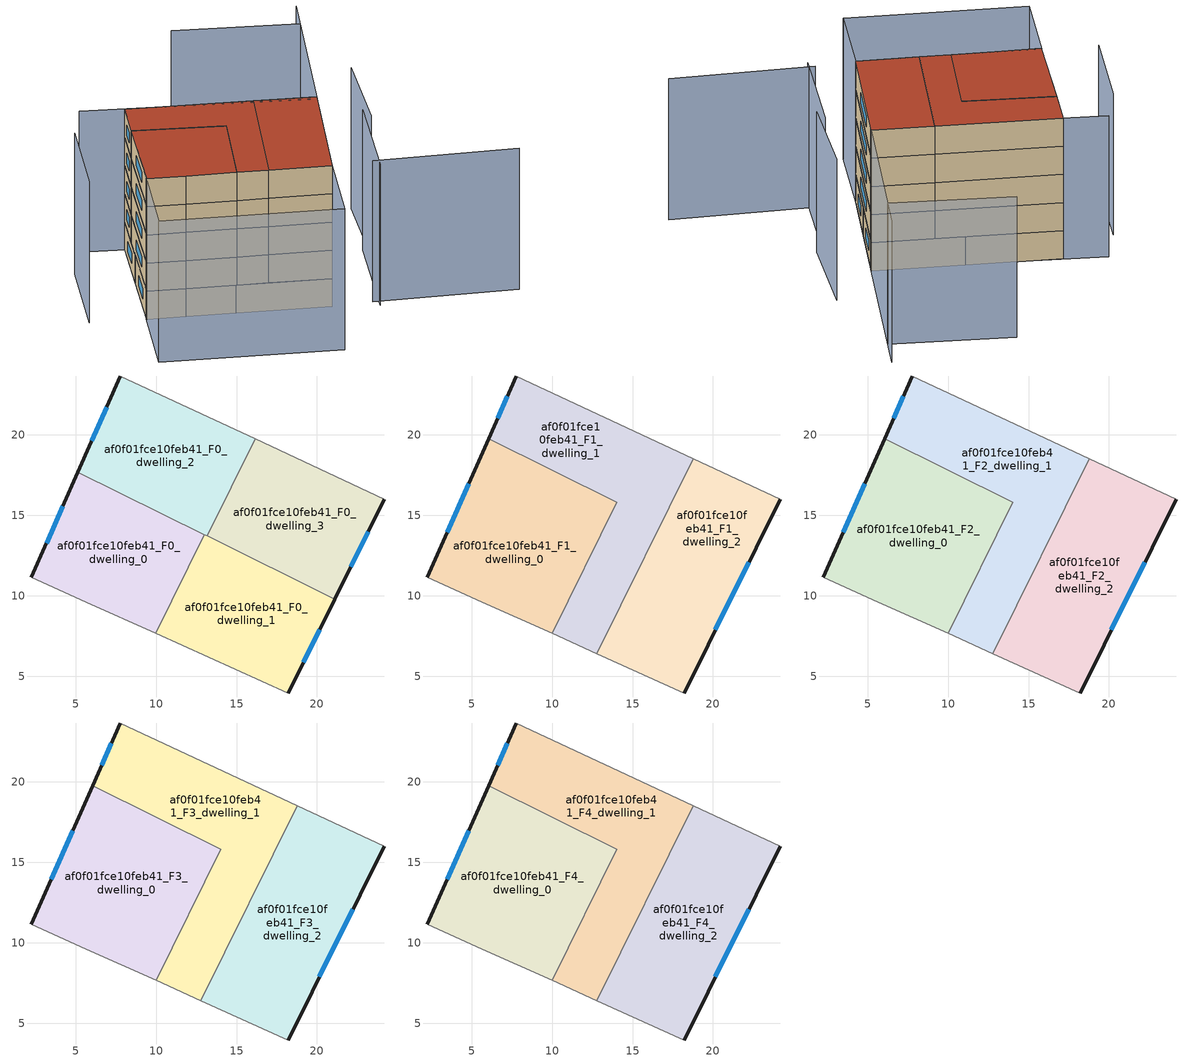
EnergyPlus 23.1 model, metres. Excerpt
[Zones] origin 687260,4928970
af0f01fce10feb41_F0_dwelling_0
 floor ground (EU_floor_Construction): 13.01,13.81 9.97,7.67 5.65,9.62 2.25,11.16 5.15,17.7 z0
 wall outside (EU_wall_Construction): 5.15,17.7 2.25,11.16 z0:3
 wall to af0f01fce10feb41_F0_dwelling_1 (EU_wall_Construction): 9.97,7.67 13.01,13.81 z0:3
 wall adiabatic (EU_wall_Construction): 2.25,11.16 5.65,9.62 9.97,7.67 z0:3
 wall to af0f01fce10feb41_F0_dwelling_2 (EU_wall_Construction): 13.01,13.81 5.15,17.7 z0:3
 window (EU_Window_Construction): 4.2,15.57 3.19,13.28 z0.98:2.02
af0f01fce10feb41_F0_dwelling_1
 floor ground (EU_floor_Construction): 21.1,9.8 18.22,3.96 9.97,7.67 13.01,13.81 z0
 wall outside (EU_wall_Construction): 18.22,3.96 21.1,9.8 z0:3
 wall adiabatic (EU_wall_Construction): 9.97,7.67 18.22,3.96 z0:3
 wall to af0f01fce10feb41_F0_dwelling_3 (EU_wall_Construction): 21.1,9.8 13.18,13.72 z0:3
 wall to af0f01fce10feb41_F0_dwelling_2 (EU_wall_Construction): 13.18,13.72 13.01,13.81 z0:3
 window (EU_Window_Construction): 19.16,5.86 20.17,7.9 z0.98:2.02
af0f01fce10feb41_F0_dwelling_2
 floor ground (EU_floor_Construction): 16.17,19.75 13.18,13.72 5.15,17.7 7.78,23.66 z0
 wall outside (EU_wall_Construction): 7.78,23.66 5.15,17.7 z0:3
 wall adiabatic (EU_wall_Construction): 16.17,19.75 7.78,23.66 z0:3
 wall to af0f01fce10feb41_F0_dwelling_3 (EU_wall_Construction): 13.18,13.72 16.17,19.75 z0:3
 window (EU_Window_Construction): 6.93,21.72 6,19.64 z0.98:2.02
af0f01fce10feb41_F0_dwelling_3
 floor ground (EU_floor_Construction): 24.17,16.01 21.1,9.8 13.18,13.72 16.17,19.75 z0
 wall outside (EU_wall_Construction): 21.1,9.8 24.17,16.01 z0:3
 wall adiabatic (EU_wall_Construction): 24.17,16.01 16.17,19.75 z0:3
 window (EU_Window_Construction): 22.1,11.82 23.17,13.99 z0.98:2.02
af0f01fce10feb41_F1_dwelling_0
 floor to af0f01fce10feb41_F0_dwelling_0 (EU_floor_Construction): 13.01,13.81 9.97,7.67 5.65,9.62 2.25,11.16 5.15,17.7 z3
 floor to af0f01fce10feb41_F0_dwelling_2 (EU_floor_Construction): 14.03,15.82 13.03,13.8 5.15,17.7 6.06,19.76 z3
 floor to af0f01fce10feb41_F0_dwelling_1 (EU_floor_Construction): 13.03,13.8 10,7.66 9.97,7.67 13.01,13.81 z3
 wall outside (EU_wall_Construction): 6.06,19.76 2.25,11.16 z3:6
 wall to af0f01fce10feb41_F1_dwelling_1 (EU_wall_Construction): 10,7.66 14.03,15.82 6.06,19.76 z3:6
 wall adiabatic (EU_wall_Construction): 2.25,11.16 5.65,9.62 10,7.66 z3:6
 window (EU_Window_Construction): 4.82,16.96 3.49,13.95 z3.98:5.02
af0f01fce10feb41_F1_dwelling_1
 floor to af0f01fce10feb41_F0_dwelling_2 (EU_floor_Construction): 16.17,19.75 13.18,13.72 13.03,13.8 14.03,15.82 6.06,19.76 7.78,23.66 z3
 floor to af0f01fce10feb41_F0_dwelling_1 (EU_floor_Construction): 15.76,12.45 12.77,6.41 10,7.66 13.03,13.8 z3
 floor to af0f01fce10feb41_F0_dwelling_3 (EU_floor_Construction): 18.77,18.54 15.76,12.45 13.18,13.72 16.17,19.75 z3
 wall outside (EU_wall_Construction): 7.78,23.66 6.06,19.76 z3:6
 wall adiabatic (EU_wall_Construction): 18.77,18.54 7.78,23.66 / 10,7.66 12.77,6.41 z3:6
 wall to af0f01fce10feb41_F1_dwelling_2 (EU_wall_Construction): 12.77,6.41 18.77,18.54 z3:6
 window (EU_Window_Construction): 7.22,22.39 6.62,21.03 z3.98:5.02
af0f01fce10feb41_F1_dwelling_2
 floor to af0f01fce10feb41_F0_dwelling_1 (EU_floor_Construction): 21.1,9.8 18.22,3.96 12.77,6.41 15.76,12.45 z3
 floor to af0f01fce10feb41_F0_dwelling_3 (EU_floor_Construction): 24.17,16.01 21.1,9.8 15.76,12.45 18.77,18.54 z3
 wall outside (EU_wall_Construction): 18.22,3.96 24.17,16.01 z3:6
 wall adiabatic (EU_wall_Construction): 24.17,16.01 18.77,18.54 / 12.77,6.41 18.22,3.96 z3:6
 window (EU_Window_Construction): 20.16,7.88 22.24,12.1 z3.98:5.02
af0f01fce10feb41_F2_dwelling_0
 floor to af0f01fce10feb41_F1_dwelling_0 (EU_floor_Construction): 14.03,15.82 10,7.66 5.65,9.62 2.25,11.16 6.06,19.76 z6
 wall outside (EU_wall_Construction): 6.06,19.76 2.25,11.16 z6:9
 wall to af0f01fce10feb41_F2_dwelling_1 (EU_wall_Construction): 10,7.66 14.03,15.82 6.06,19.76 z6:9
 wall adiabatic (EU_wall_Construction): 2.25,11.16 5.65,9.62 10,7.66 z6:9
 window (EU_Window_Construction): 4.82,16.96 3.49,13.95 z6.98:8.02
af0f01fce10feb41_F2_dwelling_1
 floor to af0f01fce10feb41_F1_dwelling_1 (EU_floor_Construction): 18.77,18.54 12.77,6.41 10,7.66 14.03,15.82 6.06,19.76 7.78,23.66 z6
 wall outside (EU_wall_Construction): 7.78,23.66 6.06,19.76 z6:9
 wall adiabatic (EU_wall_Construction): 18.77,18.54 7.78,23.66 / 10,7.66 12.77,6.41 z6:9
 wall to af0f01fce10feb41_F2_dwelling_2 (EU_wall_Construction): 12.77,6.41 18.77,18.54 z6:9
 window (EU_Window_Construction): 7.22,22.39 6.62,21.03 z6.98:8.02
af0f01fce10feb41_F2_dwelling_2
 floor to af0f01fce10feb41_F1_dwelling_2 (EU_floor_Construction): 24.17,16.01 18.22,3.96 12.77,6.41 18.77,18.54 z6
 wall outside (EU_wall_Construction): 18.22,3.96 24.17,16.01 z6:9
 wall adiabatic (EU_wall_Construction): 24.17,16.01 18.77,18.54 / 12.77,6.41 18.22,3.96 z6:9
 window (EU_Window_Construction): 20.16,7.88 22.24,12.1 z6.98:8.02
af0f01fce10feb41_F3_dwelling_0
 floor to af0f01fce10feb41_F2_dwelling_0 (EU_floor_Construction): 14.03,15.82 10,7.66 5.65,9.62 2.25,11.16 6.06,19.76 z9
 wall outside (EU_wall_Construction): 6.06,19.76 2.25,11.16 z9:12
 wall to af0f01fce10feb41_F3_dwelling_1 (EU_wall_Construction): 10,7.66 14.03,15.82 6.06,19.76 z9:12
 wall adiabatic (EU_wall_Construction): 2.25,11.16 5.65,9.62 10,7.66 z9:12
 window (EU_Window_Construction): 4.82,16.96 3.49,13.95 z9.98:11.02
af0f01fce10feb41_F3_dwelling_1
 floor to af0f01fce10feb41_F2_dwelling_1 (EU_floor_Construction): 18.77,18.54 12.77,6.41 10,7.66 14.03,15.82 6.06,19.76 7.78,23.66 z9
 wall outside (EU_wall_Construction): 7.78,23.66 6.06,19.76 z9:12
 wall adiabatic (EU_wall_Construction): 18.77,18.54 7.78,23.66 / 10,7.66 12.77,6.41 z9:12
 wall to af0f01fce10feb41_F3_dwelling_2 (EU_wall_Construction): 12.77,6.41 18.77,18.54 z9:12
 window (EU_Window_Construction): 7.22,22.39 6.62,21.03 z9.98:11.02
af0f01fce10feb41_F3_dwelling_2
 floor to af0f01fce10feb41_F2_dwelling_2 (EU_floor_Construction): 24.17,16.01 18.22,3.96 12.77,6.41 18.77,18.54 z9
 wall outside (EU_wall_Construction): 18.22,3.96 24.17,16.01 z9:12
 wall adiabatic (EU_wall_Construction): 24.17,16.01 18.77,18.54 / 12.77,6.41 18.22,3.96 z9:12
 window (EU_Window_Construction): 20.16,7.88 22.24,12.1 z9.98:11.02
af0f01fce10feb41_F4_dwelling_0
 floor to af0f01fce10feb41_F3_dwelling_0 (EU_floor_Construction): 14.03,15.82 10,7.66 5.65,9.62 2.25,11.16 6.06,19.76 z12
 wall outside (EU_wall_Construction): 6.06,19.76 2.25,11.16 z12:15
 wall to af0f01fce10feb41_F4_dwelling_1 (EU_wall_Construction): 10,7.66 14.03,15.82 6.06,19.76 z12:15
 wall adiabatic (EU_wall_Construction): 2.25,11.16 5.65,9.62 10,7.66 z12:15
 window (EU_Window_Construction): 4.82,16.96 3.49,13.95 z12.98:14.02
 roof outside (EU_roof_Construction): 10,7.66 14.03,15.82 6.06,19.76 2.25,11.16 5.65,9.62 z15
af0f01fce10feb41_F4_dwelling_1
 floor to af0f01fce10feb41_F3_dwelling_1 (EU_floor_Construction): 18.77,18.54 12.77,6.41 10,7.66 14.03,15.82 6.06,19.76 7.78,23.66 z12
 wall outside (EU_wall_Construction): 7.78,23.66 6.06,19.76 z12:15
 wall adiabatic (EU_wall_Construction): 18.77,18.54 7.78,23.66 / 10,7.66 12.77,6.41 z12:15
 wall to af0f01fce10feb41_F4_dwelling_2 (EU_wall_Construction): 12.77,6.41 18.77,18.54 z12:15
 window (EU_Window_Construction): 7.22,22.39 6.62,21.03 z12.98:14.02
 roof outside (EU_roof_Construction): 12.77,6.41 18.77,18.54 7.78,23.66 6.06,19.76 14.03,15.82 10,7.66 z15
af0f01fce10feb41_F4_dwelling_2
 floor to af0f01fce10feb41_F3_dwelling_2 (EU_floor_Construction): 24.17,16.01 18.22,3.96 12.77,6.41 18.77,18.54 z12
 wall outside (EU_wall_Construction): 18.22,3.96 24.17,16.01 z12:15
 wall adiabatic (EU_wall_Construction): 24.17,16.01 18.77,18.54 / 12.77,6.41 18.22,3.96 z12:15
 window (EU_Window_Construction): 20.16,7.88 22.24,12.1 z12.98:14.02
 roof outside (EU_roof_Construction): 18.22,3.96 24.17,16.01 18.77,18.54 12.77,6.41 z15
shading: 21.91,2.74 34.8,-2.55 / 22.19,1.81 26.49,11.63 / 26.52,10.24 29.91,19.06 / 1.32,22.21 -2.6,13.51 / 32.03,31.93 24,15.66 / 24,15.66 3.98,25.54 / 30.51,28.82 19.62,34.18 / -1.2,3.59 2.29,11.24 / 2.29,11.24 18.22,3.96 / 18.22,3.96 14.73,-3.68 / 14.73,-3.68 -1.2,3.59 z0:15
[Building]
EU S2 Campaign: North Axis=0; Terrain=City; Solar Distribution=FullExterior
[Site:Location]
Bologna: Latitude=44.5; Longitude=11.25; Time Zone=1; Elevation=37
[SizingPeriod:WeatherFileDays]
AnnualSizingPeriod: Begin Month=1; Begin Day of Month=1; End Month=12; End Day of Month=31; Day of Week for Start Day=Monday; Use Weather File Daylight Saving Period=No; Use Weather File Rain and Snow Indicators=No
[MATERIAL]
EU_InternalMass_Material: Roughness=MediumRough; Thickness=0.1; Conductivity=1; Density=1800; Specific Heat=900; Thermal Absorptance=0.9; Solar Absorptance=0.7; Visible Absorptance=0.7
[MATERIAL:NOMASS] Roughness=MediumRough; Thermal Absorptance=0.9; Solar Absorptance=0.7; Visible Absorptance=0.7
Name | Thermal Resistance
EU_wall_NoMass | 0.905828
EU_roof_NoMass | 0.37593
EU_floor_NoMass | 0.67114
[WINDOWMATERIAL:SIMPLEGLAZINGSYSTEM]
EU_Window_SimpleGlazing: UFactor=4.52486; Solar Heat Gain Coefficient=0.85; Visible Transmittance=0.85
[CONSTRUCTION]
EU_wall_Construction: EU_wall_NoMass
EU_roof_Construction: EU_roof_NoMass
EU_floor_Construction: EU_floor_NoMass
EU_InternalMass_Construction: EU_InternalMass_Material
EU_Window_Construction: EU_Window_SimpleGlazing
[ZONE] Type=1; Multiplier=1; Ceiling Height=autocalculate; Floor Area=autocalculate; Part of Total Floor Area=Yes
Name | Volume
af0f01fce10feb41_F0_dwelling_0 | 181.009
af0f01fce10feb41_F1_dwelling_0; af0f01fce10feb41_F2_dwelling_0; af0f01fce10feb41_F3_dwelling_0; af0f01fce10feb41_F4_dwelling_0 | 241.337
af0f01fce10feb41_F0_dwelling_1 | 181.003
af0f01fce10feb41_F1_dwelling_1; af0f01fce10feb41_F2_dwelling_1; af0f01fce10feb41_F3_dwelling_1; af0f01fce10feb41_F4_dwelling_1 | 241.333
af0f01fce10feb41_F0_dwelling_2 | 181.006
af0f01fce10feb41_F1_dwelling_2; af0f01fce10feb41_F2_dwelling_2; af0f01fce10feb41_F3_dwelling_2; af0f01fce10feb41_F4_dwelling_2 | 241.34
af0f01fce10feb41_F0_dwelling_3 | 180.994
[INTERNALMASS] Construction=EU_InternalMass_Construction
Name | Zone or ZoneList | Surface Area
af0f01fce10feb41_F0_dwelling_0_EU_InternalMass | af0f01fce10feb41_F0_dwelling_0 | 60.3377
af0f01fce10feb41_F0_dwelling_1_EU_InternalMass | af0f01fce10feb41_F0_dwelling_1 | 60.3346
af0f01fce10feb41_F0_dwelling_2_EU_InternalMass | af0f01fce10feb41_F0_dwelling_2 | 60.3359
af0f01fce10feb41_F0_dwelling_3_EU_InternalMass | af0f01fce10feb41_F0_dwelling_3 | 60.3328
af0f01fce10feb41_F1_dwelling_0_EU_InternalMass | af0f01fce10feb41_F1_dwelling_0 | 80.4465
af0f01fce10feb41_F1_dwelling_1_EU_InternalMass | af0f01fce10feb41_F1_dwelling_1 | 80.4441
af0f01fce10feb41_F1_dwelling_2_EU_InternalMass | af0f01fce10feb41_F1_dwelling_2 | 80.4453
af0f01fce10feb41_F2_dwelling_0_EU_InternalMass | af0f01fce10feb41_F2_dwelling_0 | 80.4465
af0f01fce10feb41_F2_dwelling_1_EU_InternalMass | af0f01fce10feb41_F2_dwelling_1 | 80.4441
af0f01fce10feb41_F2_dwelling_2_EU_InternalMass | af0f01fce10feb41_F2_dwelling_2 | 80.4453
af0f01fce10feb41_F3_dwelling_0_EU_InternalMass | af0f01fce10feb41_F3_dwelling_0 | 80.4465
af0f01fce10feb41_F3_dwelling_1_EU_InternalMass | af0f01fce10feb41_F3_dwelling_1 | 80.4441
af0f01fce10feb41_F3_dwelling_2_EU_InternalMass | af0f01fce10feb41_F3_dwelling_2 | 80.4453
af0f01fce10feb41_F4_dwelling_0_EU_InternalMass | af0f01fce10feb41_F4_dwelling_0 | 80.4465
af0f01fce10feb41_F4_dwelling_1_EU_InternalMass | af0f01fce10feb41_F4_dwelling_1 | 80.4441
af0f01fce10feb41_F4_dwelling_2_EU_InternalMass | af0f01fce10feb41_F4_dwelling_2 | 80.4453
[OTHEREQUIPMENT] Fuel Type=Electricity; Design Level Calculation Method=Watts/Area; Power per Zone Floor Area=1; Fraction Latent=0; Fraction Radiant=0; Fraction Lost=0; Carbon Dioxide Generation Rate=0; EndUse Subcategory=EU_Step8_InternalGains
Name | Zone or ZoneList or Space or SpaceList | Schedule
EU_Step8_InternalGain_af0f01fce10feb41_F0_dwelling_0_f000 | af0f01fce10feb41_F0_dwelling_0 | EU_Step8_GainSchedule_af0f01fce10feb41_F0_dwelling_0_f000
EU_Step8_InternalGain_af0f01fce10feb41_F0_dwelling_1_f000 | af0f01fce10feb41_F0_dwelling_1 | EU_Step8_GainSchedule_af0f01fce10feb41_F0_dwelling_1_f000
EU_Step8_InternalGain_af0f01fce10feb41_F0_dwelling_2_f000 | af0f01fce10feb41_F0_dwelling_2 | EU_Step8_GainSchedule_af0f01fce10feb41_F0_dwelling_2_f000
EU_Step8_InternalGain_af0f01fce10feb41_F0_dwelling_3_f000 | af0f01fce10feb41_F0_dwelling_3 | EU_Step8_GainSchedule_af0f01fce10feb41_F0_dwelling_3_f000
EU_Step8_InternalGain_af0f01fce10feb41_F1_dwelling_0_f000 | af0f01fce10feb41_F1_dwelling_0 | EU_Step8_GainSchedule_af0f01fce10feb41_F1_dwelling_0_f000
EU_Step8_InternalGain_af0f01fce10feb41_F1_dwelling_1_f000 | af0f01fce10feb41_F1_dwelling_1 | EU_Step8_GainSchedule_af0f01fce10feb41_F1_dwelling_1_f000
EU_Step8_InternalGain_af0f01fce10feb41_F1_dwelling_2_f000 | af0f01fce10feb41_F1_dwelling_2 | EU_Step8_GainSchedule_af0f01fce10feb41_F1_dwelling_2_f000
EU_Step8_InternalGain_af0f01fce10feb41_F2_dwelling_0_f000 | af0f01fce10feb41_F2_dwelling_0 | EU_Step8_GainSchedule_af0f01fce10feb41_F2_dwelling_0_f000
EU_Step8_InternalGain_af0f01fce10feb41_F2_dwelling_1_f000 | af0f01fce10feb41_F2_dwelling_1 | EU_Step8_GainSchedule_af0f01fce10feb41_F2_dwelling_1_f000
EU_Step8_InternalGain_af0f01fce10feb41_F2_dwelling_2_f000 | af0f01fce10feb41_F2_dwelling_2 | EU_Step8_GainSchedule_af0f01fce10feb41_F2_dwelling_2_f000
EU_Step8_InternalGain_af0f01fce10feb41_F3_dwelling_0_f000 | af0f01fce10feb41_F3_dwelling_0 | EU_Step8_GainSchedule_af0f01fce10feb41_F3_dwelling_0_f000
EU_Step8_InternalGain_af0f01fce10feb41_F3_dwelling_1_f000 | af0f01fce10feb41_F3_dwelling_1 | EU_Step8_GainSchedule_af0f01fce10feb41_F3_dwelling_1_f000
EU_Step8_InternalGain_af0f01fce10feb41_F3_dwelling_2_f000 | af0f01fce10feb41_F3_dwelling_2 | EU_Step8_GainSchedule_af0f01fce10feb41_F3_dwelling_2_f000
EU_Step8_InternalGain_af0f01fce10feb41_F4_dwelling_0_f000 | af0f01fce10feb41_F4_dwelling_0 | EU_Step8_GainSchedule_af0f01fce10feb41_F4_dwelling_0_f000
EU_Step8_InternalGain_af0f01fce10feb41_F4_dwelling_1_f000 | af0f01fce10feb41_F4_dwelling_1 | EU_Step8_GainSchedule_af0f01fce10feb41_F4_dwelling_1_f000
EU_Step8_InternalGain_af0f01fce10feb41_F4_dwelling_2_f000 | af0f01fce10feb41_F4_dwelling_2 | EU_Step8_GainSchedule_af0f01fce10feb41_F4_dwelling_2_f000
[ZONEVENTILATION:DESIGNFLOWRATE] Schedule=EU_AlwaysOn; Design Flow Rate Calculation Method=AirChanges/Hour; Air Changes per Hour=0.73129; Ventilation Type=Natural; Fan Pressure Rise=0; Fan Total Efficiency=1; Constant Term Coefficient=1; Temperature Term Coefficient=0; Velocity Term Coefficient=0; Velocity Squared Term Coefficient=0; Minimum Indoor Temperature=-100; Maximum Indoor Temperature=100; Delta Temperature=-100; Minimum Outdoor Temperature=-100; Maximum Outdoor Temperature=100; Maximum Wind Speed=40
Name | Zone or ZoneList or Space or SpaceList
EU_ConstantAir_af0f01fce10feb41_F0_dwelling_0 | af0f01fce10feb41_F0_dwelling_0
EU_ConstantAir_af0f01fce10feb41_F0_dwelling_1 | af0f01fce10feb41_F0_dwelling_1
EU_ConstantAir_af0f01fce10feb41_F0_dwelling_2 | af0f01fce10feb41_F0_dwelling_2
EU_ConstantAir_af0f01fce10feb41_F0_dwelling_3 | af0f01fce10feb41_F0_dwelling_3
EU_ConstantAir_af0f01fce10feb41_F1_dwelling_0 | af0f01fce10feb41_F1_dwelling_0
EU_ConstantAir_af0f01fce10feb41_F1_dwelling_1 | af0f01fce10feb41_F1_dwelling_1
EU_ConstantAir_af0f01fce10feb41_F1_dwelling_2 | af0f01fce10feb41_F1_dwelling_2
EU_ConstantAir_af0f01fce10feb41_F2_dwelling_0 | af0f01fce10feb41_F2_dwelling_0
EU_ConstantAir_af0f01fce10feb41_F2_dwelling_1 | af0f01fce10feb41_F2_dwelling_1
EU_ConstantAir_af0f01fce10feb41_F2_dwelling_2 | af0f01fce10feb41_F2_dwelling_2
EU_ConstantAir_af0f01fce10feb41_F3_dwelling_0 | af0f01fce10feb41_F3_dwelling_0
EU_ConstantAir_af0f01fce10feb41_F3_dwelling_1 | af0f01fce10feb41_F3_dwelling_1
EU_ConstantAir_af0f01fce10feb41_F3_dwelling_2 | af0f01fce10feb41_F3_dwelling_2
EU_ConstantAir_af0f01fce10feb41_F4_dwelling_0 | af0f01fce10feb41_F4_dwelling_0
EU_ConstantAir_af0f01fce10feb41_F4_dwelling_1 | af0f01fce10feb41_F4_dwelling_1
EU_ConstantAir_af0f01fce10feb41_F4_dwelling_2 | af0f01fce10feb41_F4_dwelling_2
[HVACTEMPLATE:THERMOSTAT] Constant Heating Setpoint=20; Constant Cooling Setpoint=50
EU_HeatOnly_af0f01fce10feb41_F0_dwelling_0; EU_HeatOnly_af0f01fce10feb41_F0_dwelling_1; EU_HeatOnly_af0f01fce10feb41_F0_dwelling_2; EU_HeatOnly_af0f01fce10feb41_F0_dwelling_3; EU_HeatOnly_af0f01fce10feb41_F1_dwelling_0; EU_HeatOnly_af0f01fce10feb41_F1_dwelling_1; EU_HeatOnly_af0f01fce10feb41_F1_dwelling_2; EU_HeatOnly_af0f01fce10feb41_F2_dwelling_0; EU_HeatOnly_af0f01fce10feb41_F2_dwelling_1; EU_HeatOnly_af0f01fce10feb41_F2_dwelling_2; EU_HeatOnly_af0f01fce10feb41_F3_dwelling_0; EU_HeatOnly_af0f01fce10feb41_F3_dwelling_1; EU_HeatOnly_af0f01fce10feb41_F3_dwelling_2; EU_HeatOnly_af0f01fce10feb41_F4_dwelling_0; EU_HeatOnly_af0f01fce10feb41_F4_dwelling_1; EU_HeatOnly_af0f01fce10feb41_F4_dwelling_2
[HVACTEMPLATE:ZONE:IDEALLOADSAIRSYSTEM] System Availability Schedule=EU_AlwaysOn; Maximum Heating Supply Air Temperature=50; Minimum Cooling Supply Air Temperature=13; Maximum Heating Supply Air Humidity Ratio=0.0156; Minimum Cooling Supply Air Humidity Ratio=0.0077; Heating Limit=NoLimit; Cooling Limit=NoLimit; Heating Availability Schedule=EU_AlwaysOn; Cooling Availability Schedule=EU_CoolingOff; Dehumidification Control Type=ConstantSensibleHeatRatio; Cooling Sensible Heat Ratio=0.7; Dehumidification Setpoint=60; Humidification Control Type=None; Humidification Setpoint=30; Outdoor Air Method=None; Outdoor Air Flow Rate per Person=0.00944; Outdoor Air Flow Rate per Zone Floor Area=0; Outdoor Air Flow Rate per Zone=0; Demand Controlled Ventilation Type=None; Outdoor Air Economizer Type=NoEconomizer; Heat Recovery Type=None; Sensible Heat Recovery Effectiveness=0.7; Latent Heat Recovery Effectiveness=0.65
Name | Template Thermostat
af0f01fce10feb41_F0_dwelling_0 | EU_HeatOnly_af0f01fce10feb41_F0_dwelling_0
af0f01fce10feb41_F0_dwelling_1 | EU_HeatOnly_af0f01fce10feb41_F0_dwelling_1
af0f01fce10feb41_F0_dwelling_2 | EU_HeatOnly_af0f01fce10feb41_F0_dwelling_2
af0f01fce10feb41_F0_dwelling_3 | EU_HeatOnly_af0f01fce10feb41_F0_dwelling_3
af0f01fce10feb41_F1_dwelling_0 | EU_HeatOnly_af0f01fce10feb41_F1_dwelling_0
af0f01fce10feb41_F1_dwelling_1 | EU_HeatOnly_af0f01fce10feb41_F1_dwelling_1
af0f01fce10feb41_F1_dwelling_2 | EU_HeatOnly_af0f01fce10feb41_F1_dwelling_2
af0f01fce10feb41_F2_dwelling_0 | EU_HeatOnly_af0f01fce10feb41_F2_dwelling_0
af0f01fce10feb41_F2_dwelling_1 | EU_HeatOnly_af0f01fce10feb41_F2_dwelling_1
af0f01fce10feb41_F2_dwelling_2 | EU_HeatOnly_af0f01fce10feb41_F2_dwelling_2
af0f01fce10feb41_F3_dwelling_0 | EU_HeatOnly_af0f01fce10feb41_F3_dwelling_0
af0f01fce10feb41_F3_dwelling_1 | EU_HeatOnly_af0f01fce10feb41_F3_dwelling_1
af0f01fce10feb41_F3_dwelling_2 | EU_HeatOnly_af0f01fce10feb41_F3_dwelling_2
af0f01fce10feb41_F4_dwelling_0 | EU_HeatOnly_af0f01fce10feb41_F4_dwelling_0
af0f01fce10feb41_F4_dwelling_1 | EU_HeatOnly_af0f01fce10feb41_F4_dwelling_1
af0f01fce10feb41_F4_dwelling_2 | EU_HeatOnly_af0f01fce10feb41_F4_dwelling_2
[SIZING:ZONE] Zone Cooling Design Supply Air Temperature Input Method=SupplyAirTemperature; Zone Cooling Design Supply Air Temperature=13; Zone Heating Design Supply Air Temperature Input Method=SupplyAirTemperature; Zone Heating Design Supply Air Temperature=50; Zone Cooling Design Supply Air Humidity Ratio=0.008; Zone Heating Design Supply Air Humidity Ratio=0.008; Cooling Design Air Flow Method=DesignDay; Cooling Design Air Flow Rate=0; Cooling Minimum Air Flow per Zone Floor Area=0.000762; Cooling Minimum Air Flow=0; Cooling Minimum Air Flow Fraction=0.2; Heating Design Air Flow Method=DesignDay; Heating Design Air Flow Rate=0; Heating Maximum Air Flow per Zone Floor Area=0.002032; Heating Maximum Air Flow=0.141576; Heating Maximum Air Flow Fraction=0.3; Account for Dedicated Outdoor Air System=No; Dedicated Outdoor Air System Control Strategy=NeutralSupplyAir; Dedicated Outdoor Air Low Setpoint Temperature for Design=autosize; Dedicated Outdoor Air High Setpoint Temperature for Design=autosize; Zone Load Sizing Method=Sensible Load Only No Latent Load; Zone Latent Cooling Design Supply Air Humidity Ratio Input Method=HumidityRatioDifference; Zone Cooling Design Supply Air Humidity Ratio Difference=0.005; Zone Latent Heating Design Supply Air Humidity Ratio Input Method=HumidityRatioDifference; Zone Humidification Design Supply Air Humidity Ratio Difference=0.005
af0f01fce10feb41_F0_dwelling_0; af0f01fce10feb41_F0_dwelling_1; af0f01fce10feb41_F0_dwelling_2; af0f01fce10feb41_F0_dwelling_3; af0f01fce10feb41_F1_dwelling_0; af0f01fce10feb41_F1_dwelling_1; af0f01fce10feb41_F1_dwelling_2; af0f01fce10feb41_F2_dwelling_0; af0f01fce10feb41_F2_dwelling_1; af0f01fce10feb41_F2_dwelling_2; af0f01fce10feb41_F3_dwelling_0; af0f01fce10feb41_F3_dwelling_1; af0f01fce10feb41_F3_dwelling_2; af0f01fce10feb41_F4_dwelling_0; af0f01fce10feb41_F4_dwelling_1; af0f01fce10feb41_F4_dwelling_2
[SCHEDULE:CONSTANT]
Name | Hourly Value
EU_AlwaysOn | 1
EU_CoolingOff | 0
[SCHEDULE:FILE] Column Number=1; Rows to Skip at Top=0; Number of Hours of Data=8760; Column Separator=Comma; Interpolate to Timestep=No; Minutes per Item=60; Adjust Schedule for Daylight Savings=Yes
Name | File
EU_Step8_GainSchedule_af0f01fce10feb41_F0_dwelling_0_f000 | ../../schedules/af0f01fce10feb41/af0f01fce10feb41_F0_dwelling_0_f000_gain.csv
EU_Step8_GainSchedule_af0f01fce10feb41_F0_dwelling_1_f000 | ../../schedules/af0f01fce10feb41/af0f01fce10feb41_F0_dwelling_1_f000_gain.csv
EU_Step8_GainSchedule_af0f01fce10feb41_F0_dwelling_2_f000 | ../../schedules/af0f01fce10feb41/af0f01fce10feb41_F0_dwelling_2_f000_gain.csv
EU_Step8_GainSchedule_af0f01fce10feb41_F0_dwelling_3_f000 | ../../schedules/af0f01fce10feb41/af0f01fce10feb41_F0_dwelling_3_f000_gain.csv
EU_Step8_GainSchedule_af0f01fce10feb41_F1_dwelling_0_f000 | ../../schedules/af0f01fce10feb41/af0f01fce10feb41_F1_dwelling_0_f000_gain.csv
EU_Step8_GainSchedule_af0f01fce10feb41_F1_dwelling_1_f000 | ../../schedules/af0f01fce10feb41/af0f01fce10feb41_F1_dwelling_1_f000_gain.csv
EU_Step8_GainSchedule_af0f01fce10feb41_F1_dwelling_2_f000 | ../../schedules/af0f01fce10feb41/af0f01fce10feb41_F1_dwelling_2_f000_gain.csv
EU_Step8_GainSchedule_af0f01fce10feb41_F2_dwelling_0_f000 | ../../schedules/af0f01fce10feb41/af0f01fce10feb41_F2_dwelling_0_f000_gain.csv
EU_Step8_GainSchedule_af0f01fce10feb41_F2_dwelling_1_f000 | ../../schedules/af0f01fce10feb41/af0f01fce10feb41_F2_dwelling_1_f000_gain.csv
EU_Step8_GainSchedule_af0f01fce10feb41_F2_dwelling_2_f000 | ../../schedules/af0f01fce10feb41/af0f01fce10feb41_F2_dwelling_2_f000_gain.csv
EU_Step8_GainSchedule_af0f01fce10feb41_F3_dwelling_0_f000 | ../../schedules/af0f01fce10feb41/af0f01fce10feb41_F3_dwelling_0_f000_gain.csv
EU_Step8_GainSchedule_af0f01fce10feb41_F3_dwelling_1_f000 | ../../schedules/af0f01fce10feb41/af0f01fce10feb41_F3_dwelling_1_f000_gain.csv
EU_Step8_GainSchedule_af0f01fce10feb41_F3_dwelling_2_f000 | ../../schedules/af0f01fce10feb41/af0f01fce10feb41_F3_dwelling_2_f000_gain.csv
EU_Step8_GainSchedule_af0f01fce10feb41_F4_dwelling_0_f000 | ../../schedules/af0f01fce10feb41/af0f01fce10feb41_F4_dwelling_0_f000_gain.csv
EU_Step8_GainSchedule_af0f01fce10feb41_F4_dwelling_1_f000 | ../../schedules/af0f01fce10feb41/af0f01fce10feb41_F4_dwelling_1_f000_gain.csv
EU_Step8_GainSchedule_af0f01fce10feb41_F4_dwelling_2_f000 | ../../schedules/af0f01fce10feb41/af0f01fce10feb41_F4_dwelling_2_f000_gain.csv
